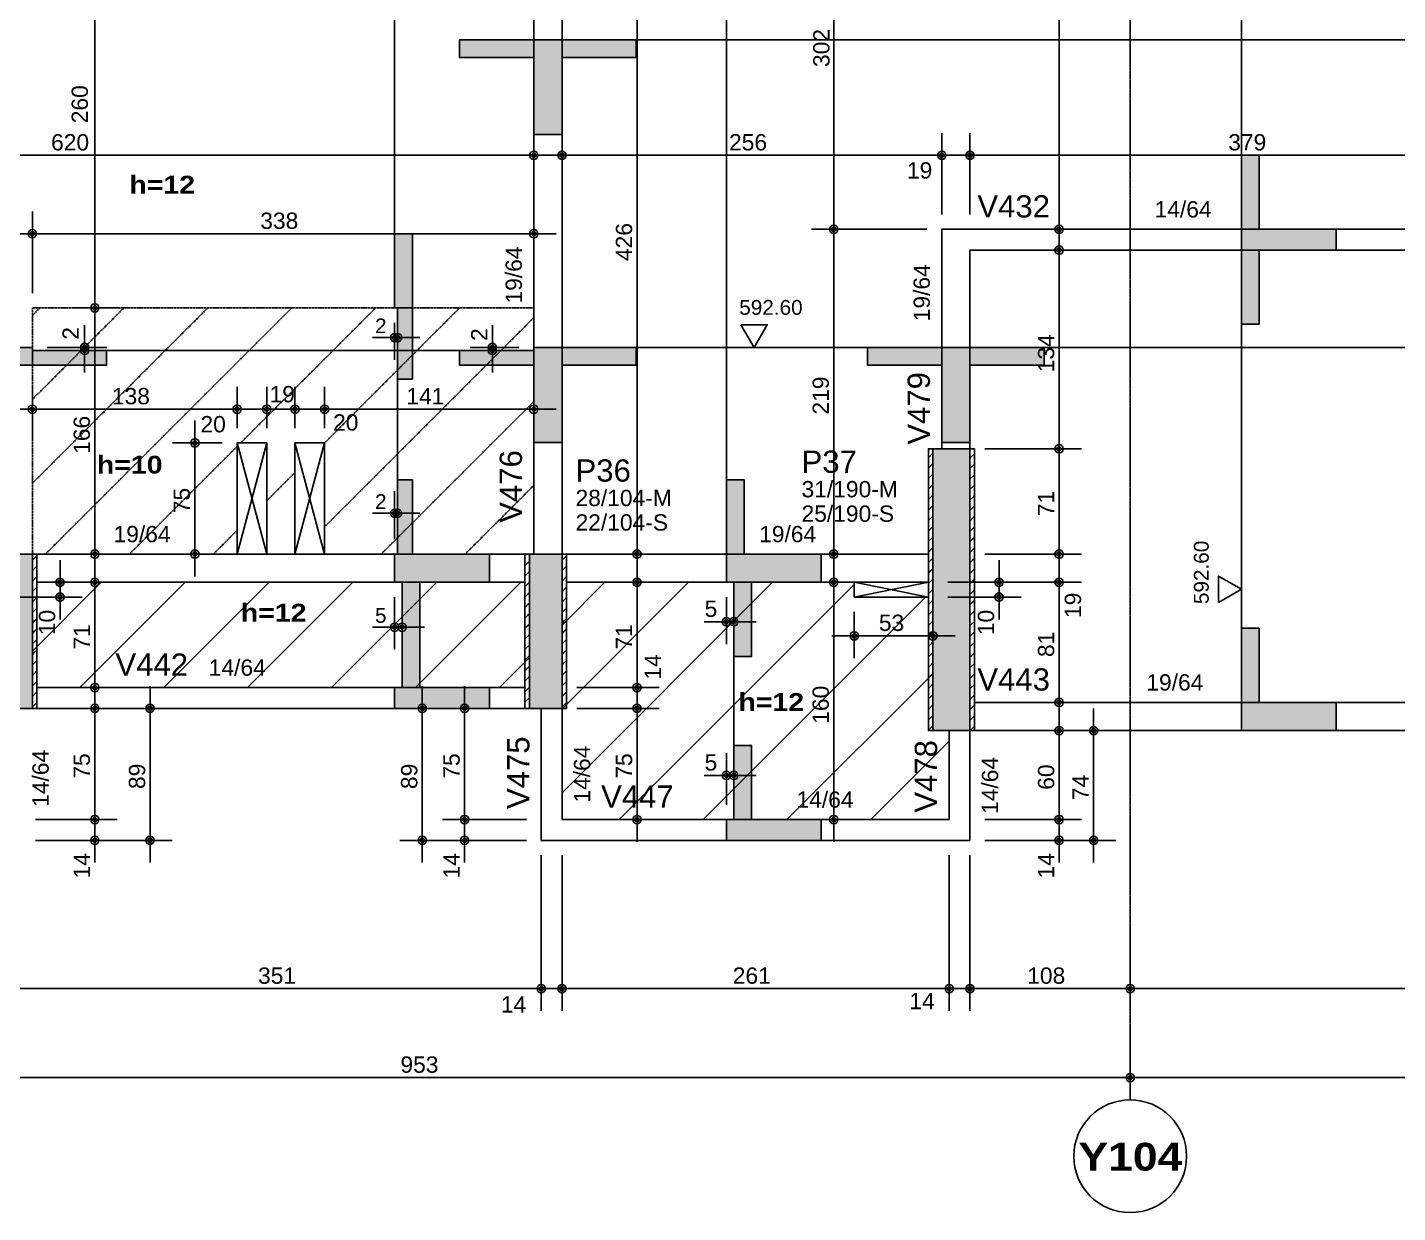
# Model space of a CAD drawing. Extents: x 0 to 7795, y 0 to 4205.
# Drawn here: x 4013 to 4937, y 1642 to 2441 of the extents above; entities that cross this region are included whole.
import ezdxf

# ---------------------------------------------------------------- set-up
doc = ezdxf.new("R2010")
doc.units = 0
doc.header["$MEASUREMENT"] = 0
doc.linetypes.add('ESTILO_TQS_0001', pattern=[1, 0.7, -0.3])
doc.linetypes.add('ESTILO_TQS_0007', pattern=[2.1, 1.5, -0.2, 0.2, -0.2])
for name, color, linetype in [('MTH-224', 4, 'CONTINUOUS'), ('MTH-230', 1, 'CONTINUOUS'), ('MTH-COTAS7', 31, 'CONTINUOUS'), ('MTH-DIM-PILAR', 3, 'CONTINUOUS'), ('MTH-DIM-VIGA', 3, 'CONTINUOUS'), ('MTH-EIXO-214', 4, 'CONTINUOUS'), ('MTH-EIXO-215', 1, 'CONTINUOUS'), ('MTH-FACE-VIGA', 7, 'CONTINUOUS'), ('MTH-LINHA-SEÇÃO', 16, 'CONTINUOUS'), ('MTH-PILAR-SEGUE', 5, 'CONTINUOUS'), ('MTH-SIMB_COTA', 3, 'CONTINUOUS'), ('MTH-SOMBRA21', 150, 'CONTINUOUS'), ('MTH-SOMBRA25', 253, 'CONTINUOUS'), ('MTH-TIT1-PILAR', 5, 'CONTINUOUS'), ('MTH-TIT1-VIGA', 5, 'CONTINUOUS'), ('MTH-TRACEJADO-216', 1, 'CONTINUOUS'), ('MTH-TXT', 4, 'CONTINUOUS'), ('MTH-TXT-NEGRITO', 5, 'CONTINUOUS')]:
    doc.layers.add(name, color=color, linetype=linetype)
doc.styles.add('TQS_ARIAL', font='arial.ttf')
doc.styles.add('TQS_ARIAL_BLACK', font='ariblk.ttf')

msp = doc.modelspace()

# ---------------------------------------------------------------- linework, layer by layer
at = {"layer": 'MTH-224', "linetype": 'Continuous'}
for points in [[(4494.164662, 2240.790798), (4502.997665, 2225.492328), (4511.82979, 2240.790798), (4494.164662, 2240.790798)], [(4816.147961, 2053.623595), (4831.446431, 2062.456598), (4816.147961, 2071.288722), (4816.147961, 2053.623595)]]:
    msp.add_lwpolyline(points, dxfattribs=at)
at = {"layer": 'MTH-230', "linetype": 'Continuous'}
for p, q in [((4174.511368, 2086.1355), (4154.511368, 2161.135499)), ((4154.511368, 2086.135498), (4174.511368, 2161.135496)), ((4193.511368, 2086.1355), (4213.511368, 2161.135499)), ((4213.511368, 2086.135499), (4193.511368, 2161.135496)), ((4570.511367, 2067.1355), (4620.515894, 2057.1355)), ((4570.511367, 2057.1355), (4620.515894, 2067.1355))]:
    msp.add_line(p, q, dxfattribs=at)
msp.add_circle((4756.511366, 1680.135501), 38, dxfattribs=at)
at = {"layer": 'MTH-COTAS7', "linetype": 'Continuous'}
for p, q in [((4708.60594, 2290.135499), (4708.60594, 2682.135501)), ((4556.700181, 2290.135499), (4556.700181, 2622.135465)), ((4058.605003, 2237.135488), (4058.605003, 2527.13677)), ((4424.083548, 2071.135503), (4424.083548, 2527.13677)), ((4354.512171, 2360.897848), (4354.512171, 2370.038858)), ((4373.512171, 2347.874678), (4373.512171, 2370.038858)), ((4629.515894, 2315.135499), (4629.515894, 2370.038858)), ((4629.515894, 2315.135499), (4629.515894, 2370.038858)), ((4648.515894, 2315.135499), (4648.515894, 2370.038858)), ((4648.515894, 2325.135499), (4648.515894, 2370.038858)), ((3719.511366, 2355.038858), (4369.512171, 2355.038858)), ((4358.512171, 2355.038858), (4644.515894, 2355.038858)), ((4614.515894, 2355.038858), (4663.515894, 2355.038858)), ((4633.515894, 2355.038858), (5042.511361, 2355.038858)), ((4556.700181, 2071.135503), (4556.700181, 2320.135499)), ((4016.510603, 2262.135489), (4016.510603, 2317.1355)), ((4016.510603, 2262.135489), (4016.510603, 2317.1355)), ((4354.512171, 2301.836762), (4354.512171, 2317.1355)), ((3788.511366, 2302.1355), (4031.510603, 2302.1355)), ((4001.510603, 2302.1355), (4369.512171, 2302.1355)), ((4619.515894, 2305.135499), (4541.700181, 2305.135499)), ((4619.515894, 2305.135499), (4541.700181, 2305.135499)), ((4692.521056, 2305.135499), (4723.60594, 2305.135499)), ((4708.60594, 2142.135501), (4708.60594, 2306.135499)), ((4696.429631, 2291.135499), (4723.60594, 2291.135499)), ((4058.605003, 2071.135503), (4058.605003, 2267.135488)), ((4073.815589, 2252.135488), (4043.605003, 2252.135488)), ((4073.815589, 2252.135488), (4043.605003, 2252.135488)), ((4051.727469, 2208.492328), (4051.727469, 2240.492328)), ((4260.714518, 2242.1355), (4260.714518, 2217.155719)), ((4262.714518, 2242.1355), (4262.714518, 2217.155719)), ((4326.572898, 2208.492328), (4326.572898, 2240.492328)), ((4245.714518, 2232.155719), (4277.714518, 2232.155719)), ((4026.510603, 2225.492328), (4066.727469, 2225.492328)), ((4026.510603, 2223.492328), (4066.727469, 2223.492328)), ((4344.512172, 2225.492328), (4311.572898, 2225.492328)), ((4344.512172, 2223.492328), (4311.572898, 2223.492328)), ((4016.510603, 2179.135496), (4016.510603, 2198.859757)), ((4016.510603, 2163.444013), (4016.510603, 2198.859757)), ((4154.511368, 2171.135499), (4154.511368, 2198.859757)), ((4154.511368, 2171.135499), (4154.511368, 2198.859757)), ((4174.511368, 2171.135496), (4174.511368, 2198.859757)), ((4174.511368, 2171.135496), (4174.511368, 2198.859757)), ((4193.511368, 2171.135496), (4193.511368, 2198.859757)), ((4193.511368, 2171.135496), (4193.511368, 2198.859757)), ((4213.511368, 2171.135499), (4213.511368, 2198.859757)), ((4213.511368, 2171.135499), (4213.511368, 2198.859757)), ((3979.510603, 2183.859757), (4031.510603, 2183.859757)), ((4001.510603, 2183.859757), (4169.511368, 2183.859757)), ((4139.511368, 2183.859757), (4189.511368, 2183.859757)), ((4159.511368, 2183.859757), (4208.511368, 2183.859757)), ((4178.511368, 2183.859757), (4228.511368, 2183.859757)), ((4198.511368, 2183.859757), (4369.512171, 2183.859757)), ((4126.02647, 2176.135499), (4126.02647, 2071.135503)), ((4708.60594, 2071.135503), (4708.60594, 2172.135501)), ((4144.511368, 2161.135499), (4111.02647, 2161.135499)), ((4658.515894, 2157.135501), (4723.60594, 2157.135501)), ((4658.515894, 2157.135501), (4723.60594, 2157.135501)), ((4260.714518, 2096.135503), (4260.714518, 2128.673244)), ((4262.714518, 2096.135503), (4262.714518, 2128.673244)), ((4245.714518, 2113.673244), (4277.714518, 2113.673244)), ((4708.60594, 2052.135503), (4708.60594, 2101.135503)), ((4035.150937, 2042.1355), (4035.150937, 2082.135503)), ((4075.942381, 2086.135503), (4043.605003, 2086.135503)), ((4058.605003, 1981.135501), (4058.605003, 2082.135503)), ((4144.511368, 2086.135503), (4111.02647, 2086.135503)), ((4419.287966, 2086.135503), (4439.083548, 2086.135503)), ((4424.083548, 1981.135501), (4424.083548, 2082.135503)), ((4613.515894, 2086.135503), (4541.700181, 2086.135503)), ((4556.700181, 1892.135501), (4556.700181, 2082.135503)), ((4658.515894, 2086.135503), (4723.60594, 2086.135503)), ((4658.515894, 2086.135503), (4723.60594, 2086.135503)), ((4668.101918, 2042.1355), (4668.101918, 2082.135503)), ((4708.60594, 1971.135501), (4708.60594, 2082.135503)), ((4026.510604, 2067.135503), (4050.150937, 2067.135503)), ((4053.490297, 2067.135503), (4043.605003, 2067.135503)), ((4419.287966, 2067.135503), (4439.083548, 2067.135503)), ((4560.511365, 2067.135503), (4541.700181, 2067.135503)), ((4633.515894, 2067.135503), (4683.101918, 2067.135503)), ((4658.515894, 2067.135503), (4723.60594, 2067.135503)), ((4658.515894, 2067.135503), (4723.60594, 2067.135503)), ((4004.510603, 2057.1355), (4050.150937, 2057.1355)), ((4260.714518, 2057.135503), (4260.714518, 2021.867837)), ((4265.714518, 2057.135503), (4265.714518, 2021.867837)), ((4484.319556, 2057.135501), (4484.319556, 2025.501064)), ((4489.319556, 2057.135503), (4489.319556, 2025.501064)), ((4633.511365, 2057.1355), (4683.101918, 2057.1355)), ((4570.511367, 2047.1355), (4570.511367, 2016.0061)), ((4623.513083, 2047.1355), (4623.513083, 2016.0061)), ((4245.714518, 2036.867837), (4280.714518, 2036.867837)), ((4469.319556, 2040.501064), (4504.319556, 2040.501064)), ((4555.511367, 2031.0061), (4638.513083, 2031.0061)), ((4424.083548, 1967.135501), (4424.083548, 2011.135501)), ((4044.579004, 1996.135501), (4073.605003, 1996.135501)), ((4058.605003, 1892.135505), (4058.605003, 1997.135501)), ((4095.819978, 1878.135505), (4095.819978, 1997.135501)), ((4279.298149, 1878.135501), (4279.298149, 1997.135499)), ((4307.849684, 1892.135501), (4307.849684, 1997.135499)), ((4383.512172, 1996.135501), (4439.083548, 1996.135501)), ((4383.512172, 1996.135501), (4439.083548, 1996.135501)), ((4424.083548, 1892.135501), (4424.083548, 1997.135501)), ((4694.229102, 1986.135501), (4723.60594, 1986.135501)), ((4050.453157, 1982.135501), (4043.605003, 1982.135501)), ((4091.72542, 1982.135501), (4110.819978, 1982.135501)), ((4314.714518, 1982.135499), (4264.298149, 1982.135499)), ((4314.714518, 1982.135499), (4292.849684, 1982.135499)), ((4383.512172, 1982.135501), (4439.083548, 1982.135501)), ((4383.512172, 1982.135501), (4439.083548, 1982.135501)), ((4708.60594, 1892.135501), (4708.60594, 1982.135501)), ((4731.880723, 1878.135501), (4731.880723, 1982.135501)), ((4703.253366, 1967.135501), (4723.60594, 1967.135501)), ((4713.253366, 1967.135501), (4746.880723, 1967.135501)), ((4484.319556, 1917.135501), (4484.319556, 1951.926684)), ((4489.319556, 1917.135499), (4489.319556, 1951.926684)), ((4469.319556, 1936.926684), (4504.319556, 1936.926684)), ((4058.605003, 1878.135505), (4058.605003, 1922.135505)), ((4307.849684, 1878.135501), (4307.849684, 1922.135501)), ((4708.60594, 1878.135501), (4708.60594, 1922.135501)), ((4018.510604, 1907.135505), (4073.605003, 1907.135505)), ((4018.510604, 1907.135505), (4073.605003, 1907.135505)), ((4349.512171, 1907.135501), (4292.849684, 1907.135501)), ((4349.512171, 1907.135501), (4292.849684, 1907.135501)), ((4418.793188, 1907.135501), (4439.083548, 1907.135501)), ((4559.762714, 1907.135501), (4541.700181, 1907.135501)), ((4658.511366, 1907.135501), (4723.60594, 1907.135501)), ((4658.511366, 1907.135501), (4723.60594, 1907.135501)), ((4018.510604, 1893.135505), (4073.605003, 1893.135505)), ((4018.510604, 1893.135505), (4110.819978, 1893.135505)), ((4349.512171, 1893.135501), (4264.298149, 1893.135501)), ((4349.512171, 1893.135501), (4292.849684, 1893.135501)), ((4658.511366, 1893.135501), (4723.60594, 1893.135501)), ((4668.511366, 1893.135501), (4746.880723, 1893.135501)), ((4359.512171, 1883.135501), (4359.512171, 1778.135501)), ((4359.512171, 1883.135501), (4359.512171, 1778.135501)), ((4373.512171, 1883.135501), (4373.512171, 1778.135501)), ((4373.512171, 1883.135501), (4373.512171, 1778.135501)), ((4634.511365, 1883.135501), (4634.511365, 1778.135501)), ((4634.511365, 1883.135501), (4634.511365, 1778.135501)), ((4648.511365, 1883.135501), (4648.511365, 1778.135501)), ((4648.511365, 1883.135501), (4648.511365, 1778.135501)), ((4756.511366, 1813.127515), (4756.511366, 1778.135501)), ((3979.510603, 1793.135501), (4023.510603, 1793.135501)), ((3993.510603, 1793.135501), (4374.512171, 1793.135501)), ((4344.512171, 1793.135501), (4388.512171, 1793.135501)), ((4358.512171, 1793.135501), (4649.511365, 1793.135501)), ((4619.511365, 1793.135501), (4663.511365, 1793.135501)), ((4633.511365, 1793.135501), (4771.511366, 1793.135501)), ((4741.511366, 1793.135501), (5324.511366, 1793.135501)), ((4756.511366, 1793.48971), (4756.511366, 1778.135501)), ((3788.511366, 1733.135501), (4771.511366, 1733.135501)), ((4741.511366, 1733.135501), (5343.511366, 1733.135501)), ((4756.511366, 1736.35371), (4756.511366, 1718.135501)), ((4756.511366, 1733.48971), (4756.511366, 1718.135501))]:
    msp.add_line(p, q, dxfattribs=at)
at = {"layer": 'MTH-EIXO-214', "linetype": 'ESTILO_TQS_0007'}
msp.add_line((4756.511366, 3791.636556), (4756.511366, 1718.135501), dxfattribs=at)
at = {"layer": 'MTH-EIXO-215', "linetype": 'Continuous'}
for p, q in [((4016.510603, 2020.740766), (4062.90534, 2067.135503)), ((4048.47388, 1996.135501), (4119.473882, 2067.135503)), ((4105.042423, 1996.135501), (4176.042425, 2067.135503)), ((4161.610965, 1996.135501), (4232.610967, 2067.135503)), ((4218.179508, 1996.135501), (4289.17951, 2067.135503)), ((4274.74805, 1996.135501), (4345.748052, 2067.135503)), ((4373.512173, 1925.193996), (4515.45368, 2067.135503)), ((4373.512173, 1981.762539), (4458.885137, 2067.135503)), ((4373.512173, 2038.331081), (4402.316595, 2067.135503)), ((4412.02222, 1907.135501), (4570.511367, 2065.624648)), ((4468.590763, 1907.135501), (4618.590762, 2057.1355)), ((4331.316593, 1996.135501), (4351.512173, 2016.331081)), ((4525.159305, 1907.135501), (4623.515894, 2005.49209)), ((4581.727848, 1907.135501), (4634.511365, 1959.919018))]:
    msp.add_line(p, q, dxfattribs=at)
at = {"layer": 'MTH-FACE-VIGA', "linetype": 'Continuous'}
for p, q in [((4620.518706, 2151.169538), (4623.471123, 2154.121955)), ((4623.471123, 2154.121955), (4623.518706, 2154.169538)), ((4648.515894, 2150.885266), (4651.463752, 2153.833124)), ((4651.463752, 2153.833124), (4651.515894, 2153.885266)), ((4620.518706, 2144.09847), (4623.357684, 2146.937448)), ((4623.357684, 2146.937448), (4623.518706, 2147.09847)), ((4648.515894, 2143.814199), (4651.350312, 2146.648616)), ((4651.350312, 2146.648616), (4651.515894, 2146.814199)), ((4620.518706, 2137.027402), (4623.244244, 2139.75294)), ((4623.244244, 2139.75294), (4623.518706, 2140.027402)), ((4648.515894, 2136.743131), (4651.236873, 2139.464109)), ((4651.236873, 2139.464109), (4651.515894, 2139.743131)), ((4620.518706, 2129.956334), (4623.130804, 2132.568433)), ((4620.518706, 2122.885266), (4623.017365, 2125.383926)), ((4623.017365, 2125.383926), (4623.518706, 2125.885266)), ((4623.130804, 2132.568433), (4623.518706, 2132.956334)), ((4648.515894, 2129.672063), (4651.123433, 2132.279601)), ((4648.515894, 2122.600995), (4651.009993, 2125.095094)), ((4651.009993, 2125.095094), (4651.515894, 2125.600995)), ((4651.123433, 2132.279601), (4651.515894, 2132.672063)), ((4620.518706, 2115.814199), (4622.903925, 2118.199418)), ((4622.903925, 2118.199418), (4623.518706, 2118.814199)), ((4648.515894, 2115.529927), (4650.896554, 2117.910587)), ((4650.896554, 2117.910587), (4651.515894, 2118.529927)), ((4620.518706, 2108.743131), (4622.790486, 2111.014911)), ((4622.790486, 2111.014911), (4623.518706, 2111.743131)), ((4648.515894, 2108.458859), (4650.783114, 2110.726079)), ((4650.783114, 2110.726079), (4651.515894, 2111.458859)), ((4620.518706, 2101.672063), (4622.677046, 2103.830403)), ((4620.518706, 2094.600995), (4622.563607, 2096.645896)), ((4622.563607, 2096.645896), (4623.518706, 2097.600995)), ((4622.677046, 2103.830403), (4623.518706, 2104.672063)), ((4648.515894, 2101.387792), (4650.669675, 2103.541572)), ((4650.556235, 2096.357064), (4651.515894, 2097.316724)), ((4650.669675, 2103.541572), (4651.515894, 2104.387792)), ((4620.518706, 2087.529927), (4622.450167, 2089.461389)), ((4622.450167, 2089.461389), (4623.518706, 2090.529927)), ((4648.515894, 2094.316724), (4650.556235, 2096.357064)), ((4648.515894, 2087.245656), (4650.442795, 2089.172557)), ((4650.442795, 2089.172557), (4651.515894, 2090.245656)), ((4016.510603, 2082.111932), (4019.4802, 2085.081529)), ((4019.4802, 2085.081529), (4019.510603, 2085.111932)), ((4348.512173, 2085.396203), (4349.251471, 2086.135501)), ((4348.512173, 2078.325136), (4351.369291, 2081.182253)), ((4351.369291, 2081.182253), (4351.512173, 2081.325136)), ((4373.512173, 2082.111932), (4376.48177, 2085.081529)), ((4376.48177, 2085.081529), (4376.512173, 2085.111932)), ((4620.518706, 2080.458859), (4622.336727, 2082.276881)), ((4622.336727, 2082.276881), (4623.518706, 2083.458859)), ((4648.515894, 2080.174588), (4650.329356, 2081.98805)), ((4650.329356, 2081.98805), (4651.515894, 2083.174588)), ((4016.510603, 2075.040864), (4019.270169, 2077.80043)), ((4016.510603, 2067.969796), (4019.060137, 2070.51933)), ((4019.060137, 2070.51933), (4019.510603, 2070.969796)), ((4019.270169, 2077.80043), (4019.510603, 2078.040864)), ((4348.512173, 2071.254068), (4351.15926, 2073.901154)), ((4351.15926, 2073.901154), (4351.512173, 2074.254068)), ((4373.512173, 2075.040864), (4376.271739, 2077.80043)), ((4373.512173, 2067.969796), (4376.061707, 2070.51933)), ((4376.061707, 2070.51933), (4376.512173, 2070.969796)), ((4376.271739, 2077.80043), (4376.512173, 2078.040864)), ((4620.518706, 2073.387792), (4622.223288, 2075.092374)), ((4622.109848, 2067.907866), (4623.518706, 2069.316724)), ((4622.223288, 2075.092374), (4623.518706, 2076.387792)), ((4648.515894, 2073.10352), (4650.215916, 2074.803542)), ((4650.102477, 2067.619035), (4651.515894, 2069.032453)), ((4650.215916, 2074.803542), (4651.515894, 2076.10352)), ((4016.510603, 2060.898729), (4018.850105, 2063.238231)), ((4018.850105, 2063.238231), (4019.510603, 2063.898729)), ((4348.512173, 2064.183), (4350.949228, 2066.620054)), ((4350.739196, 2059.338955), (4351.512173, 2060.111932)), ((4350.949228, 2066.620054), (4351.512173, 2067.183)), ((4373.512173, 2060.898729), (4375.851675, 2063.238231)), ((4375.851675, 2063.238231), (4376.512173, 2063.898729)), ((4620.518706, 2066.316724), (4622.109848, 2067.907866)), ((4620.518706, 2059.245656), (4621.996409, 2060.723359)), ((4621.996409, 2060.723359), (4623.518706, 2062.245656)), ((4648.515894, 2066.032453), (4650.102477, 2067.619035)), ((4648.515894, 2058.961385), (4649.989037, 2060.434527)), ((4649.989037, 2060.434527), (4651.515894, 2061.961385)), ((4016.510603, 2053.827661), (4018.640074, 2055.957131)), ((4018.640074, 2055.957131), (4019.510603, 2056.827661)), ((4348.512173, 2057.111932), (4350.739196, 2059.338955)), ((4348.512173, 2050.040864), (4350.529164, 2052.057855)), ((4350.529164, 2052.057855), (4351.512173, 2053.040864)), ((4373.512173, 2053.827661), (4375.641644, 2055.957131)), ((4375.641644, 2055.957131), (4376.512173, 2056.827661)), ((4620.518706, 2052.174588), (4621.882969, 2053.538852)), ((4621.882969, 2053.538852), (4623.518706, 2055.174588)), ((4648.515894, 2051.890317), (4649.875597, 2053.25002)), ((4649.875597, 2053.25002), (4651.515894, 2054.890317)), ((4016.510603, 2046.756593), (4018.430042, 2048.676031)), ((4016.510603, 2039.685525), (4018.22001, 2041.394932)), ((4018.22001, 2041.394932), (4019.510603, 2042.685525)), ((4018.430042, 2048.676031), (4019.510603, 2049.756593)), ((4348.512173, 2042.969796), (4350.319133, 2044.776756)), ((4350.319133, 2044.776756), (4351.512173, 2045.969796)), ((4373.512173, 2046.756593), (4375.431612, 2048.676031)), ((4373.512173, 2039.685525), (4375.22158, 2041.394932)), ((4375.22158, 2041.394932), (4376.512173, 2042.685525)), ((4375.431612, 2048.676031), (4376.512173, 2049.756593)), ((4620.518706, 2045.10352), (4621.769529, 2046.354344)), ((4621.769529, 2046.354344), (4623.518706, 2048.10352)), ((4648.515894, 2044.819249), (4649.762158, 2046.065513)), ((4649.762158, 2046.065513), (4651.515894, 2047.819249)), ((4016.510603, 2032.614457), (4018.009978, 2034.113832)), ((4018.009978, 2034.113832), (4019.510603, 2035.614457)), ((4348.512173, 2035.898729), (4350.109101, 2037.495656)), ((4350.109101, 2037.495656), (4351.512173, 2038.898729)), ((4373.512173, 2032.614457), (4375.011548, 2034.113832)), ((4375.011548, 2034.113832), (4376.512173, 2035.614457)), ((4620.518706, 2038.032453), (4621.65609, 2039.169837)), ((4620.518706, 2030.961385), (4621.54265, 2031.985329)), ((4621.54265, 2031.985329), (4623.518706, 2033.961385)), ((4621.65609, 2039.169837), (4623.518706, 2041.032453)), ((4648.515894, 2037.748181), (4649.648718, 2038.881005)), ((4649.535279, 2031.696498), (4651.515894, 2033.677114)), ((4649.648718, 2038.881005), (4651.515894, 2040.748181)), ((4016.510603, 2025.54339), (4017.799947, 2026.832733)), ((4017.799947, 2026.832733), (4019.510603, 2028.54339)), ((4348.512173, 2028.827661), (4349.899069, 2030.214557)), ((4348.512173, 2021.756593), (4349.689038, 2022.933457)), ((4349.689038, 2022.933457), (4351.512173, 2024.756593)), ((4349.899069, 2030.214557), (4351.512173, 2031.827661)), ((4373.512173, 2025.54339), (4374.801517, 2026.832733)), ((4374.801517, 2026.832733), (4376.512173, 2028.54339)), ((4620.518706, 2023.890317), (4621.429211, 2024.800822)), ((4621.429211, 2024.800822), (4623.518706, 2026.890317)), ((4648.515894, 2030.677114), (4649.535279, 2031.696498)), ((4648.515894, 2023.606046), (4649.421839, 2024.51199)), ((4649.421839, 2024.51199), (4651.515894, 2026.606046)), ((4016.510603, 2018.472322), (4017.589915, 2019.551633)), ((4017.379883, 2012.270534), (4019.510603, 2014.401254)), ((4017.589915, 2019.551633), (4019.510603, 2021.472322)), ((4348.512173, 2014.685525), (4349.479006, 2015.652358)), ((4349.479006, 2015.652358), (4351.512173, 2017.685525)), ((4373.512173, 2018.472322), (4374.591485, 2019.551633)), ((4374.381453, 2012.270534), (4376.512173, 2014.401254)), ((4374.591485, 2019.551633), (4376.512173, 2021.472322)), ((4620.518706, 2016.819249), (4621.315771, 2017.616315)), ((4621.315771, 2017.616315), (4623.518706, 2019.819249)), ((4648.515894, 2016.534978), (4649.308399, 2017.327483)), ((4649.308399, 2017.327483), (4651.515894, 2019.534978)), ((4016.510603, 2011.401254), (4017.379883, 2012.270534)), ((4016.510603, 2004.330186), (4017.169852, 2004.989434)), ((4017.169852, 2004.989434), (4019.510603, 2007.330186)), ((4348.512173, 2007.614457), (4349.268974, 2008.371258)), ((4349.268974, 2008.371258), (4351.512173, 2010.614457)), ((4373.512173, 2011.401254), (4374.381453, 2012.270534)), ((4373.512173, 2004.330186), (4374.171422, 2004.989434)), ((4374.171422, 2004.989434), (4376.512173, 2007.330186)), ((4620.518706, 2009.748181), (4621.202331, 2010.431807)), ((4621.088892, 2003.2473), (4623.518706, 2005.677114)), ((4621.202331, 2010.431807), (4623.518706, 2012.748181)), ((4648.515894, 2009.46391), (4649.19496, 2010.142976)), ((4649.08152, 2002.958468), (4651.515894, 2005.392842)), ((4649.19496, 2010.142976), (4651.515894, 2012.46391)), ((4016.510603, 1997.259118), (4016.95982, 1997.708335)), ((4016.95982, 1997.708335), (4019.510603, 2000.259118)), ((4348.512173, 2000.54339), (4349.058942, 2001.090159)), ((4348.848911, 1993.809059), (4351.512173, 1996.472322)), ((4349.058942, 2001.090159), (4351.512173, 2003.54339)), ((4373.512173, 1997.259118), (4373.96139, 1997.708335)), ((4373.96139, 1997.708335), (4376.512173, 2000.259118)), ((4620.518706, 2002.677114), (4621.088892, 2003.2473)), ((4620.518706, 1995.606046), (4620.975452, 1996.062792)), ((4620.975452, 1996.062792), (4623.518706, 1998.606046)), ((4648.515894, 2002.392842), (4649.08152, 2002.958468)), ((4648.515894, 1995.321774), (4648.968081, 1995.773961)), ((4648.968081, 1995.773961), (4651.515894, 1998.321774)), ((4016.510603, 1990.188051), (4016.749788, 1990.427235)), ((4016.539756, 1983.146136), (4019.510603, 1986.116983)), ((4016.749788, 1990.427235), (4019.510603, 1993.188051)), ((4348.512173, 1993.472322), (4348.848911, 1993.809059)), ((4348.512173, 1986.401254), (4348.638879, 1986.52796)), ((4348.638879, 1986.52796), (4351.512173, 1989.401254)), ((4373.512173, 1990.188051), (4373.751358, 1990.427235)), ((4373.541326, 1983.146136), (4376.512173, 1986.116983)), ((4373.751358, 1990.427235), (4376.512173, 1993.188051)), ((4620.518706, 1988.534978), (4620.862013, 1988.878285)), ((4620.862013, 1988.878285), (4623.518706, 1991.534978)), ((4648.515894, 1988.250707), (4648.854641, 1988.589453)), ((4648.854641, 1988.589453), (4651.515894, 1991.250707)), ((4016.510603, 1983.116983), (4016.539756, 1983.146136)), ((4351.317488, 1982.135501), (4351.512173, 1982.330186)), ((4373.512173, 1983.116983), (4373.541326, 1983.146136)), ((4620.518706, 1981.46391), (4620.748573, 1981.693778)), ((4620.635133, 1974.50927), (4623.518706, 1977.392842)), ((4620.748573, 1981.693778), (4623.518706, 1984.46391)), ((4648.515894, 1981.179639), (4648.741202, 1981.404946)), ((4648.627762, 1974.220438), (4651.515894, 1977.108571)), ((4648.741202, 1981.404946), (4651.515894, 1984.179639)), ((4620.518706, 1974.392842), (4620.635133, 1974.50927)), ((4620.521694, 1967.324763), (4623.518706, 1970.321774)), ((4648.515894, 1974.108571), (4648.627762, 1974.220438)), ((4648.613892, 1967.135501), (4651.515894, 1970.037503))]:
    msp.add_line(p, q, dxfattribs=at)
for points in [[(4373.512171, 2086.135503), (4373.512171, 2521.63677)], [(4354.512171, 2512.13677), (4354.512171, 2086.135503)], [(4629.515894, 2305.135499), (4629.515894, 2157.135501)], [(4925.511366, 2305.135499), (4629.515894, 2305.135499)], [(5027.511361, 2305.135499), (4925.511366, 2305.135499)], [(4648.515894, 2157.135501), (4648.515894, 2291.135499)], [(4648.515894, 2291.135499), (5309.511366, 2291.135499)], [(4154.511368, 2086.135498), (4174.511368, 2086.1355), (4174.511368, 2161.135496), (4154.511368, 2161.135499), (4154.511368, 2086.135498)], [(4193.511368, 2086.1355), (4213.511368, 2086.135499), (4213.511368, 2161.135499), (4193.511368, 2161.135496), (4193.511368, 2086.1355)], [(4623.515894, 2157.135501), (4620.515894, 2157.135501), (4620.515894, 1967.135501), (4623.515894, 1967.135501), (4623.515894, 2157.135501)], [(4651.515894, 2157.135501), (4648.515894, 2157.135501), (4648.515894, 1967.135501), (4651.515894, 1967.135501), (4651.515894, 2157.135501)], [(4351.512173, 2086.135503), (4016.510603, 2086.135503)], [(4019.510603, 2086.135501), (4016.510603, 2086.135501), (4016.510603, 1982.135501), (4019.510603, 1982.135501), (4019.510603, 2086.135501)], [(4351.512173, 2086.135501), (4348.512173, 2086.135501), (4348.512173, 1982.135501), (4351.512173, 1982.135501), (4351.512173, 2086.135501)], [(4620.518706, 2086.135503), (4373.512173, 2086.135503)], [(4376.512173, 2086.135501), (4373.512173, 2086.135501), (4373.512173, 1982.135501), (4376.512173, 1982.135501), (4376.512173, 2086.135501)], [(4019.510603, 2067.135503), (4348.512173, 2067.135503)], [(4376.512173, 2067.135503), (4620.518706, 2067.135503)], [(4570.511367, 2067.1355), (4570.511367, 2057.1355), (4620.515894, 2057.1355), (4620.515894, 2067.1355), (4570.511367, 2067.1355)], [(4348.512173, 1996.135501), (4019.510603, 1996.135501)], [(5303.511366, 1986.135501), (4651.515894, 1986.135501)], [(4016.510603, 1982.135501), (4351.512173, 1982.135501)], [(4359.512171, 1982.135503), (4359.512171, 1893.135501)], [(4373.512171, 1907.135501), (4373.512171, 1982.135503)], [(4634.511365, 1967.135501), (4634.511365, 1907.135501)], [(4648.511365, 1893.135501), (4648.511365, 1967.135501)], [(4648.511365, 1967.135501), (4925.511366, 1967.135501)], [(4925.511366, 1967.135501), (5309.511366, 1967.135501)], [(4634.511365, 1907.135501), (4373.512171, 1907.135501)], [(4359.512171, 1893.135501), (4648.511365, 1893.135501)]]:
    msp.add_lwpolyline(points, dxfattribs=at)
at = {"layer": 'MTH-LINHA-SEÇÃO', "linetype": 'Continuous'}
for p, q in [((4484.319556, 2067.135503), (4484.319556, 2664.135503)), ((4831.446431, 1967.135501), (4831.446431, 2664.135503)), ((4260.714518, 2531.13677), (4260.714518, 2252.1355)), ((4304.512172, 2432.991494), (5046.511362, 2432.991494)), ((4262.714518, 2086.135501), (4262.714518, 2252.1355)), ((3401.511366, 2225.492328), (4016.510603, 2225.492328)), ((4016.510603, 2223.492328), (4354.512172, 2223.492328)), ((4354.512171, 2225.492328), (5328.511366, 2225.492328)), ((4489.319556, 1907.135499), (4489.319556, 2067.135501))]:
    msp.add_line(p, q, dxfattribs=at)
for points in [[(4354.512172, 2432.991494), (4304.512172, 2432.991494), (4304.512172, 2420.991494), (4354.512172, 2420.991494), (4354.512172, 2432.991494)], [(4373.512172, 2432.991494), (4354.512172, 2432.991494), (4354.512172, 2368.991494), (4373.512172, 2368.991494), (4373.512172, 2432.991494)], [(4423.512172, 2432.991494), (4373.512172, 2432.991494), (4373.512172, 2420.991494), (4423.512172, 2420.991494), (4423.512172, 2432.991494)], [(4831.446431, 2355.135501), (4831.446431, 2305.135501), (4843.446431, 2305.135501), (4843.446431, 2355.135501), (4831.446431, 2355.135501)], [(4260.714518, 2302.1355), (4260.714518, 2252.1355), (4272.714518, 2252.1355), (4272.714518, 2302.1355), (4260.714518, 2302.1355)], [(4895.446431, 2291.135501), (4831.446431, 2291.135501), (4831.446431, 2305.135501), (4895.446431, 2305.135501), (4895.446431, 2291.135501)], [(4831.446431, 2291.135501), (4831.446431, 2241.135501), (4843.446431, 2241.135501), (4843.446431, 2291.135501), (4831.446431, 2291.135501)], [(4262.714518, 2252.1355), (4262.714518, 2204.1355), (4272.714518, 2204.1355), (4272.714518, 2252.1355), (4262.714518, 2252.1355)], [(3966.510603, 2225.492328), (4016.510603, 2225.492328), (4016.510603, 2213.492328), (3966.510603, 2213.492328), (3966.510603, 2225.492328)], [(4016.510603, 2223.492328), (4066.510603, 2223.492328), (4066.510603, 2213.492328), (4016.510603, 2213.492328), (4016.510603, 2223.492328)], [(4304.512172, 2223.492328), (4354.512172, 2223.492328), (4354.512172, 2213.492328), (4304.512172, 2213.492328), (4304.512172, 2223.492328)], [(4373.512172, 2225.492328), (4354.512172, 2225.492328), (4354.512172, 2161.492328), (4373.512172, 2161.492328), (4373.512172, 2225.492328)], [(4423.512172, 2225.492328), (4373.512172, 2225.492328), (4373.512172, 2213.492328), (4423.512172, 2213.492328), (4423.512172, 2225.492328)], [(4629.515894, 2225.492328), (4579.515894, 2225.492328), (4579.515894, 2213.492328), (4629.515894, 2213.492328), (4629.515894, 2225.492328)], [(4648.515894, 2225.492328), (4629.515894, 2225.492328), (4629.515894, 2161.492328), (4648.515894, 2161.492328), (4648.515894, 2225.492328)], [(4698.515894, 2225.492328), (4648.515894, 2225.492328), (4648.515894, 2213.492328), (4698.515894, 2213.492328), (4698.515894, 2225.492328)], [(4262.714518, 2136.135501), (4262.714518, 2086.135501), (4272.714518, 2086.135501), (4272.714518, 2136.135501), (4262.714518, 2136.135501)], [(4484.319556, 2136.135501), (4484.319556, 2086.135501), (4496.319556, 2086.135501), (4496.319556, 2136.135501), (4484.319556, 2136.135501)], [(4260.714518, 2086.135501), (4260.714518, 2067.135501), (4324.714518, 2067.135501), (4324.714518, 2086.135501), (4260.714518, 2086.135501)], [(4484.319556, 2086.135501), (4484.319556, 2067.135501), (4548.319556, 2067.135501), (4548.319556, 2086.135501), (4484.319556, 2086.135501)], [(4265.714518, 2067.135501), (4265.714518, 1996.135499), (4277.714518, 1996.135499), (4277.714518, 2067.135501), (4265.714518, 2067.135501)], [(4489.319556, 2067.135501), (4489.319556, 2017.135501), (4501.319556, 2017.135501), (4501.319556, 2067.135501), (4489.319556, 2067.135501)], [(4831.446431, 2036.135501), (4831.446431, 1986.135501), (4843.446431, 1986.135501), (4843.446431, 2036.135501), (4831.446431, 2036.135501)], [(4324.714518, 1982.135499), (4260.714518, 1982.135499), (4260.714518, 1996.135499), (4324.714518, 1996.135499), (4324.714518, 1982.135499)], [(4831.446431, 1986.135501), (4831.446431, 1967.135501), (4895.446431, 1967.135501), (4895.446431, 1986.135501), (4831.446431, 1986.135501)], [(4489.319556, 1957.135499), (4489.319556, 1907.135499), (4501.319556, 1907.135499), (4501.319556, 1957.135499), (4489.319556, 1957.135499)], [(4548.319556, 1893.135499), (4484.319556, 1893.135499), (4484.319556, 1907.135499), (4548.319556, 1907.135499), (4548.319556, 1893.135499)]]:
    msp.add_lwpolyline(points, dxfattribs=at)
at = {"layer": 'MTH-PILAR-SEGUE', "linetype": 'Continuous'}
for points in [[(4623.515894, 1967.135501), (4648.515894, 1967.135501), (4648.515894, 2157.135501), (4623.515894, 2157.135501), (4623.515894, 1967.135501)], [(3994.510603, 1982.135502), (4016.510603, 1982.135502), (4016.510603, 2086.135502), (3994.510603, 2086.135502), (3994.510603, 1982.135502)], [(4351.512173, 1982.135503), (4373.512173, 1982.135503), (4373.512173, 2086.135503), (4351.512173, 2086.135503), (4351.512173, 1982.135503)]]:
    msp.add_lwpolyline(points, dxfattribs=at)
at = {"layer": 'MTH-SIMB_COTA', "linetype": 'Continuous'}
for centre, radius in [((4354.512171, 2355.038858), 2.8), ((4354.512171, 2355.038858), 1.4), ((4373.512171, 2355.038858), 2.8), ((4373.512171, 2355.038858), 1.4), ((4629.515894, 2355.038858), 2.8), ((4629.515894, 2355.038858), 2.8), ((4629.515894, 2355.038858), 1.4), ((4629.515894, 2355.038858), 1.4), ((4648.515894, 2355.038858), 2.8), ((4648.515894, 2355.038858), 2.8), ((4648.515894, 2355.038858), 1.4), ((4648.515894, 2355.038858), 1.4), ((4016.510603, 2302.1355), 2.8), ((4016.510603, 2302.1355), 2.8), ((4016.510603, 2302.1355), 1.4), ((4016.510603, 2302.1355), 1.4), ((4354.512171, 2302.1355), 2.8), ((4354.512171, 2302.1355), 1.4), ((4556.700181, 2305.135499), 2.8), ((4556.700181, 2305.135499), 2.8), ((4556.700181, 2305.135499), 1.4), ((4556.700181, 2305.135499), 1.4), ((4708.60594, 2305.135499), 2.8), ((4708.60594, 2305.135499), 1.4), ((4708.60594, 2291.135499), 2.8), ((4708.60594, 2291.135499), 1.4), ((4058.605003, 2252.135488), 2.8), ((4058.605003, 2252.135488), 2.8), ((4058.605003, 2252.135488), 1.4), ((4058.605003, 2252.135488), 1.4), ((4051.727469, 2225.492328), 2.8), ((4051.727469, 2223.492328), 2.8), ((4051.727469, 2225.492328), 1.4), ((4260.714518, 2232.155719), 2.8), ((4260.714518, 2232.155719), 1.4), ((4262.714518, 2232.155719), 2.8), ((4262.714518, 2232.155719), 1.4), ((4326.572898, 2225.492328), 2.8), ((4326.572898, 2223.492328), 2.8), ((4326.572898, 2225.492328), 1.4), ((4051.727469, 2223.492328), 1.4), ((4326.572898, 2223.492328), 1.4), ((4016.510603, 2183.859757), 2.8), ((4016.510603, 2183.859757), 2.8), ((4016.510603, 2183.859757), 1.4), ((4016.510603, 2183.859757), 1.4), ((4154.511368, 2183.859757), 2.8), ((4154.511368, 2183.859757), 2.8), ((4154.511368, 2183.859757), 1.4), ((4154.511368, 2183.859757), 1.4), ((4174.511368, 2183.859757), 2.8), ((4174.511368, 2183.859757), 2.8), ((4174.511368, 2183.859757), 1.4), ((4174.511368, 2183.859757), 1.4), ((4193.511368, 2183.859757), 2.8), ((4193.511368, 2183.859757), 2.8), ((4193.511368, 2183.859757), 1.4), ((4193.511368, 2183.859757), 1.4), ((4213.511368, 2183.859757), 2.8), ((4213.511368, 2183.859757), 2.8), ((4213.511368, 2183.859757), 1.4), ((4213.511368, 2183.859757), 1.4), ((4354.512171, 2183.859757), 2.8), ((4354.512171, 2183.859757), 1.4), ((4126.02647, 2161.135499), 2.8), ((4126.02647, 2161.135499), 1.4), ((4708.60594, 2157.135501), 2.8), ((4708.60594, 2157.135501), 2.8), ((4708.60594, 2157.135501), 1.4), ((4708.60594, 2157.135501), 1.4), ((4260.714518, 2113.673244), 2.8), ((4262.714518, 2113.673244), 2.8), ((4260.714518, 2113.673244), 1.4), ((4262.714518, 2113.673244), 1.4), ((4058.605003, 2086.135503), 2.8), ((4058.605003, 2086.135503), 1.4), ((4126.02647, 2086.135503), 2.8), ((4126.02647, 2086.135503), 1.4), ((4424.083548, 2086.135503), 2.8), ((4424.083548, 2086.135503), 1.4), ((4556.700181, 2086.135503), 2.8), ((4556.700181, 2086.135503), 1.4), ((4708.60594, 2086.135503), 2.8), ((4708.60594, 2086.135503), 2.8), ((4708.60594, 2086.135503), 1.4), ((4708.60594, 2086.135503), 1.4), ((4035.150937, 2067.135503), 2.8), ((4058.605003, 2067.135503), 2.8), ((4424.083548, 2067.135503), 2.8), ((4556.700181, 2067.135503), 2.8), ((4668.101918, 2067.135503), 2.8), ((4708.60594, 2067.135503), 2.8), ((4708.60594, 2067.135503), 2.8), ((4035.150937, 2057.1355), 2.8), ((4035.150937, 2067.135503), 1.4), ((4058.605003, 2067.135503), 1.4), ((4424.083548, 2067.135503), 1.4), ((4556.700181, 2067.135503), 1.4), ((4668.101918, 2057.1355), 2.8), ((4668.101918, 2067.135503), 1.4), ((4708.60594, 2067.135503), 1.4), ((4708.60594, 2067.135503), 1.4), ((4035.150937, 2057.1355), 1.4), ((4668.101918, 2057.1355), 1.4), ((4484.319556, 2040.501064), 2.8), ((4484.319556, 2040.501064), 1.4), ((4489.319556, 2040.501064), 2.8), ((4489.319556, 2040.501064), 1.4), ((4260.714518, 2036.867837), 2.8), ((4260.714518, 2036.867837), 1.4), ((4265.714518, 2036.867837), 2.8), ((4265.714518, 2036.867837), 1.4), ((4570.511367, 2031.0061), 2.8), ((4570.511367, 2031.0061), 1.4), ((4623.513083, 2031.0061), 2.8), ((4623.513083, 2031.0061), 1.4), ((4058.605003, 1996.135501), 2.8), ((4058.605003, 1996.135501), 1.4), ((4424.083548, 1996.135501), 2.8), ((4424.083548, 1996.135501), 2.8), ((4424.083548, 1996.135501), 1.4), ((4424.083548, 1996.135501), 1.4), ((4708.60594, 1986.135501), 2.8), ((4708.60594, 1986.135501), 1.4), ((4058.605003, 1982.135501), 2.8), ((4058.605003, 1982.135501), 1.4), ((4095.819978, 1982.135501), 2.8), ((4095.819978, 1982.135501), 1.4), ((4279.298149, 1982.135499), 2.8), ((4279.298149, 1982.135499), 1.4), ((4307.849684, 1982.135499), 2.8), ((4307.849684, 1982.135499), 1.4), ((4424.083548, 1982.135501), 2.8), ((4424.083548, 1982.135501), 2.8), ((4424.083548, 1982.135501), 1.4), ((4424.083548, 1982.135501), 1.4), ((4708.60594, 1967.135501), 2.8), ((4708.60594, 1967.135501), 1.4), ((4731.880723, 1967.135501), 2.8), ((4731.880723, 1967.135501), 1.4), ((4484.319556, 1936.926684), 2.8), ((4489.319556, 1936.926684), 2.8), ((4484.319556, 1936.926684), 1.4), ((4489.319556, 1936.926684), 1.4), ((4058.605003, 1907.135505), 2.8), ((4058.605003, 1907.135505), 2.8), ((4058.605003, 1907.135505), 1.4), ((4058.605003, 1907.135505), 1.4), ((4307.849684, 1907.135501), 2.8), ((4307.849684, 1907.135501), 2.8), ((4307.849684, 1907.135501), 1.4), ((4307.849684, 1907.135501), 1.4), ((4424.083548, 1907.135501), 2.8), ((4424.083548, 1907.135501), 1.4), ((4556.700181, 1907.135501), 2.8), ((4556.700181, 1907.135501), 1.4), ((4708.60594, 1907.135501), 2.8), ((4708.60594, 1907.135501), 2.8), ((4708.60594, 1907.135501), 1.4), ((4708.60594, 1907.135501), 1.4), ((4058.605003, 1893.135505), 2.8), ((4058.605003, 1893.135505), 1.4), ((4095.819978, 1893.135505), 2.8), ((4095.819978, 1893.135505), 1.4), ((4279.298149, 1893.135501), 2.8), ((4279.298149, 1893.135501), 1.4), ((4307.849684, 1893.135501), 2.8), ((4307.849684, 1893.135501), 1.4), ((4708.60594, 1893.135501), 2.8), ((4708.60594, 1893.135501), 1.4), ((4731.880723, 1893.135501), 2.8), ((4731.880723, 1893.135501), 1.4), ((4359.512171, 1793.135501), 2.8), ((4359.512171, 1793.135501), 2.8), ((4359.512171, 1793.135501), 1.4), ((4359.512171, 1793.135501), 1.4), ((4373.512171, 1793.135501), 2.8), ((4373.512171, 1793.135501), 2.8), ((4373.512171, 1793.135501), 1.4), ((4373.512171, 1793.135501), 1.4), ((4634.511365, 1793.135501), 2.8), ((4634.511365, 1793.135501), 2.8), ((4634.511365, 1793.135501), 1.4), ((4634.511365, 1793.135501), 1.4), ((4648.511365, 1793.135501), 2.8), ((4648.511365, 1793.135501), 2.8), ((4648.511365, 1793.135501), 1.4), ((4648.511365, 1793.135501), 1.4), ((4756.511366, 1793.135501), 2.8), ((4756.511366, 1793.135501), 2.8), ((4756.511366, 1793.135501), 1.4), ((4756.511366, 1793.135501), 1.4), ((4756.511366, 1733.135501), 2.8), ((4756.511366, 1733.135501), 2.8), ((4756.511366, 1733.135501), 1.4), ((4756.511366, 1733.135501), 1.4)]:
    msp.add_circle(centre, radius, dxfattribs=at)
at = {"layer": 'MTH-SOMBRA21', "linetype": 'Continuous'}
for points in [[(4354.512172, 2432.991494), (4304.512172, 2432.991494), (4304.512172, 2420.991494)], [(4354.512172, 2432.991494), (4304.512172, 2420.991494), (4354.512172, 2420.991494)], [(4354.512172, 2432.991494), (4354.512172, 2420.991494), (4354.512172, 2432.991494)], [(4373.512172, 2432.991494), (4354.512172, 2432.991494), (4354.512172, 2368.991494)], [(4373.512172, 2432.991494), (4354.512172, 2368.991494), (4373.512172, 2368.991494)], [(4423.512172, 2432.991494), (4373.512172, 2432.991494), (4373.512172, 2420.991494)], [(4423.512172, 2432.991494), (4373.512172, 2420.991494), (4423.512172, 2420.991494)], [(4373.512172, 2432.991494), (4373.512172, 2368.991494), (4373.512172, 2432.991494)], [(4423.512172, 2432.991494), (4423.512172, 2420.991494), (4423.512172, 2432.991494)], [(4831.446431, 2355.135501), (4831.446431, 2305.135501), (4843.446431, 2305.135501)], [(4831.446431, 2355.135501), (4843.446431, 2305.135501), (4843.446431, 2355.135501)], [(4831.446431, 2355.135501), (4843.446431, 2355.135501), (4831.446431, 2355.135501)], [(4260.714518, 2302.1355), (4260.714518, 2252.1355), (4272.714518, 2252.1355)], [(4260.714518, 2302.1355), (4272.714518, 2252.1355), (4272.714518, 2302.1355)], [(4260.714518, 2302.1355), (4272.714518, 2302.1355), (4260.714518, 2302.1355)], [(4895.446431, 2291.135501), (4831.446431, 2291.135501), (4831.446431, 2305.135501)], [(4895.446431, 2291.135501), (4831.446431, 2305.135501), (4895.446431, 2305.135501)], [(4895.446431, 2291.135501), (4895.446431, 2305.135501), (4895.446431, 2291.135501)], [(4831.446431, 2291.135501), (4831.446431, 2241.135501), (4843.446431, 2241.135501)], [(4831.446431, 2291.135501), (4843.446431, 2241.135501), (4843.446431, 2291.135501)], [(4831.446431, 2291.135501), (4843.446431, 2291.135501), (4831.446431, 2291.135501)], [(4262.714518, 2252.1355), (4262.714518, 2204.1355), (4272.714518, 2204.1355)], [(4262.714518, 2252.1355), (4272.714518, 2204.1355), (4272.714518, 2252.1355)], [(4262.714518, 2252.1355), (4272.714518, 2252.1355), (4262.714518, 2252.1355)], [(3966.510603, 2225.492328), (4016.510603, 2225.492328), (4016.510603, 2213.492328)], [(3966.510603, 2225.492328), (4016.510603, 2213.492328), (3966.510603, 2213.492328)], [(4016.510603, 2223.492328), (4066.510603, 2223.492328), (4066.510603, 2213.492328)], [(4016.510603, 2223.492328), (4066.510603, 2213.492328), (4016.510603, 2213.492328)], [(4016.510603, 2223.492328), (4016.510603, 2213.492328), (4016.510603, 2223.492328)], [(4304.512172, 2223.492328), (4354.512172, 2223.492328), (4354.512172, 2213.492328)], [(4304.512172, 2223.492328), (4354.512172, 2213.492328), (4304.512172, 2213.492328)], [(4304.512172, 2223.492328), (4304.512172, 2213.492328), (4304.512172, 2223.492328)], [(4373.512172, 2225.492328), (4354.512172, 2225.492328), (4354.512172, 2161.492328)], [(4373.512172, 2225.492328), (4354.512172, 2161.492328), (4373.512172, 2161.492328)], [(4423.512172, 2225.492328), (4373.512172, 2225.492328), (4373.512172, 2213.492328)], [(4423.512172, 2225.492328), (4373.512172, 2213.492328), (4423.512172, 2213.492328)], [(4373.512172, 2225.492328), (4373.512172, 2161.492328), (4373.512172, 2225.492328)], [(4423.512172, 2225.492328), (4423.512172, 2213.492328), (4423.512172, 2225.492328)], [(4629.515894, 2225.492328), (4579.515894, 2225.492328), (4579.515894, 2213.492328)], [(4629.515894, 2225.492328), (4579.515894, 2213.492328), (4629.515894, 2213.492328)], [(4648.515894, 2225.492328), (4629.515894, 2225.492328), (4629.515894, 2161.492328)], [(4648.515894, 2225.492328), (4629.515894, 2161.492328), (4648.515894, 2161.492328)], [(4629.515894, 2225.492328), (4629.515894, 2213.492328), (4629.515894, 2225.492328)], [(4698.515894, 2225.492328), (4648.515894, 2225.492328), (4648.515894, 2213.492328)], [(4698.515894, 2225.492328), (4648.515894, 2213.492328), (4698.515894, 2213.492328)], [(4648.515894, 2225.492328), (4648.515894, 2161.492328), (4648.515894, 2225.492328)], [(4698.515894, 2225.492328), (4698.515894, 2213.492328), (4698.515894, 2225.492328)], [(4262.714518, 2136.135501), (4262.714518, 2086.135501), (4272.714518, 2086.135501)], [(4262.714518, 2136.135501), (4272.714518, 2086.135501), (4272.714518, 2136.135501)], [(4262.714518, 2136.135501), (4272.714518, 2136.135501), (4262.714518, 2136.135501)], [(4484.319556, 2136.135501), (4484.319556, 2086.135501), (4496.319556, 2086.135501)], [(4484.319556, 2136.135501), (4496.319556, 2086.135501), (4496.319556, 2136.135501)], [(4484.319556, 2136.135501), (4496.319556, 2136.135501), (4484.319556, 2136.135501)], [(4260.714518, 2086.135501), (4260.714518, 2067.135501), (4324.714518, 2067.135501)], [(4260.714518, 2086.135501), (4324.714518, 2067.135501), (4324.714518, 2086.135501)], [(4260.714518, 2086.135501), (4324.714518, 2086.135501), (4260.714518, 2086.135501)], [(4484.319556, 2086.135501), (4484.319556, 2067.135501), (4548.319556, 2067.135501)], [(4484.319556, 2086.135501), (4548.319556, 2067.135501), (4548.319556, 2086.135501)], [(4484.319556, 2086.135501), (4548.319556, 2086.135501), (4484.319556, 2086.135501)], [(4265.714518, 2067.135501), (4265.714518, 1996.135499), (4277.714518, 1996.135499)], [(4265.714518, 2067.135501), (4277.714518, 1996.135499), (4277.714518, 2067.135501)], [(4265.714518, 2067.135501), (4277.714518, 2067.135501), (4265.714518, 2067.135501)], [(4489.319556, 2067.135501), (4489.319556, 2017.135501), (4501.319556, 2017.135501)], [(4489.319556, 2067.135501), (4501.319556, 2017.135501), (4501.319556, 2067.135501)], [(4489.319556, 2067.135501), (4501.319556, 2067.135501), (4489.319556, 2067.135501)], [(4831.446431, 2036.135501), (4831.446431, 1986.135501), (4843.446431, 1986.135501)], [(4831.446431, 2036.135501), (4843.446431, 1986.135501), (4843.446431, 2036.135501)], [(4831.446431, 2036.135501), (4843.446431, 2036.135501), (4831.446431, 2036.135501)], [(4324.714518, 1982.135499), (4260.714518, 1982.135499), (4260.714518, 1996.135499)], [(4324.714518, 1982.135499), (4260.714518, 1996.135499), (4324.714518, 1996.135499)], [(4324.714518, 1982.135499), (4324.714518, 1996.135499), (4324.714518, 1982.135499)], [(4831.446431, 1986.135501), (4831.446431, 1967.135501), (4895.446431, 1967.135501)], [(4831.446431, 1986.135501), (4895.446431, 1967.135501), (4895.446431, 1986.135501)], [(4831.446431, 1986.135501), (4895.446431, 1986.135501), (4831.446431, 1986.135501)], [(4489.319556, 1957.135499), (4489.319556, 1907.135499), (4501.319556, 1907.135499)], [(4489.319556, 1957.135499), (4501.319556, 1907.135499), (4501.319556, 1957.135499)], [(4489.319556, 1957.135499), (4501.319556, 1957.135499), (4489.319556, 1957.135499)], [(4548.319556, 1893.135499), (4484.319556, 1893.135499), (4484.319556, 1907.135499)], [(4548.319556, 1893.135499), (4484.319556, 1907.135499), (4548.319556, 1907.135499)], [(4548.319556, 1893.135499), (4548.319556, 1907.135499), (4548.319556, 1893.135499)]]:
    msp.add_solid(points, dxfattribs=at)
at = {"layer": 'MTH-SOMBRA25', "linetype": 'Continuous'}
for points in [[(4623.515894, 1967.135501), (4648.515894, 1967.135501), (4648.515894, 2157.135501)], [(4623.515894, 1967.135501), (4648.515894, 2157.135501), (4623.515894, 2157.135501)], [(4623.515894, 1967.135501), (4623.515894, 2157.135501), (4623.515894, 1967.135501)], [(3994.510603, 1982.135502), (4016.510603, 1982.135502), (4016.510603, 2086.135502)], [(3994.510603, 1982.135502), (4016.510603, 2086.135502), (3994.510603, 2086.135502)], [(4351.512173, 1982.135503), (4373.512173, 1982.135503), (4373.512173, 2086.135503)], [(4351.512173, 1982.135503), (4373.512173, 2086.135503), (4351.512173, 2086.135503)], [(4351.512173, 1982.135503), (4351.512173, 2086.135503), (4351.512173, 1982.135503)]]:
    msp.add_solid(points, dxfattribs=at)
at = {"layer": 'MTH-TRACEJADO-216', "linetype": 'ESTILO_TQS_0001'}
for p, q in [((4016.510603, 2247.014936), (4021.631156, 2252.135489)), ((4354.512172, 2252.135488), (4016.510603, 2252.135489)), ((4016.510603, 2252.135489), (4016.510603, 2086.135503)), ((4016.510603, 2133.877851), (4134.768241, 2252.135488)), ((4016.510603, 2190.446394), (4078.199698, 2252.135488)), ((4025.336796, 2086.135502), (4191.336783, 2252.135488)), ((4156.905336, 2161.135499), (4247.905325, 2252.135488)), ((4213.473876, 2161.135496), (4304.473868, 2252.135488)), ((4213.511368, 2104.604446), (4354.512171, 2245.605249)), ((4251.610967, 2086.135503), (4354.512171, 2189.036707)), ((4081.905339, 2086.135502), (4154.511368, 2158.741531)), ((4174.511368, 2122.172989), (4193.511369, 2141.172989)), ((4308.17951, 2086.135503), (4354.512171, 2132.468164)), ((4138.473881, 2086.135502), (4154.511368, 2102.172989))]:
    msp.add_line(p, q, dxfattribs=at)

# ---------------------------------------------------------------- texts
at = {"layer": 'MTH-COTAS7', "linetype": 'Continuous', "style": 'TQS_ARIAL'}
for s, p in [('302', (4553.853295, 2414.592366)), ('260', (4053.953734, 2376.645438)), ('426', (4420.783548, 2283.736136)), ('2', (4047.789198, 2230.695812)), ('2', (4323.211496, 2229.88183)), ('134', (4705.30594, 2208.7355)), ('219', (4553.400181, 2180.235501)), ('166', (4055.305003, 2153.735496)), ('75', (4122.72647, 2113.735501)), ('71', (4705.30594, 2111.735502)), ('19', (4723.382396, 2043.037469)), ('10', (4031.850937, 2031.468837)), ('10', (4664.801918, 2031.468837)), ('71', (4055.305003, 2021.735502)), ('71', (4420.783548, 2021.735502)), ('81', (4705.30594, 2016.735502)), ('14', (4440.268664, 2001.470684)), ('160', (4553.400181, 1971.735502)), ('75', (4055.305003, 1934.735503)), ('75', (4304.549684, 1934.7355)), ('75', (4420.783548, 1934.735501)), ('89', (4092.519978, 1927.735503)), ('89', (4275.998149, 1927.7355)), ('60', (4705.30594, 1927.235501)), ('74', (4728.580723, 1920.235501)), ('14', (4055.305003, 1867.468842)), ('14', (4304.549684, 1867.468838)), ('14', (4705.30594, 1867.468838))]:
    msp.add_text(s, height=11, rotation=90, dxfattribs=at).set_placement(p)
for s, height, p in [('620', 11, (4029.111769, 2358.338858)), ('256', 11, (4486.114033, 2358.338858)), ('379', 11, (4822.613628, 2358.338858)), ('19', 11, (4606.034926, 2339.396174)), ('338', 11, (4170.111387, 2305.4355)), ('2', 9.9, (4247.514522, 2235.125719)), ('138', 11, (4070.110986, 2187.159757)), ('19', 11, (4176.38129, 2188.497357)), ('141', 11, (4268.61177, 2187.159757)), ('20', 11, (4219.188178, 2169.407799)), ('20', 11, (4129.814337, 2168.250856)), ('2', 9.9, (4247.514522, 2116.643244)), ('5', 11, (4469.652893, 2043.801064)), ('5', 9.9, (4247.514522, 2039.837837)), ('53', 11, (4587.112225, 2034.3061)), ('5', 11, (4469.652893, 1940.226684)), ('351', 11, (4168.611387, 1796.435501)), ('261', 11, (4488.611768, 1796.435501)), ('108', 11, (4687.111366, 1796.435501)), ('14', 11, (4332.320458, 1776.9911)), ('14', 11, (4607.700914, 1779.278677)), ('953', 11, (4264.611366, 1736.435501))]:
    msp.add_text(s, height=height, dxfattribs=at).set_placement(p)
at = {"layer": 'MTH-DIM-PILAR', "linetype": 'Continuous', "style": 'TQS_ARIAL'}
for s, p in [('31/190-M', (4534.992747, 2124.429499)), ('28/104-M', (4382.635134, 2118.50683)), ('25/190-S', (4534.992747, 2107.929499)), ('22/104-S', (4382.635134, 2102.00683))]:
    msp.add_text(s, height=11, dxfattribs=at).set_placement(p)
at = {"layer": 'MTH-DIM-VIGA', "linetype": 'Continuous', "style": 'TQS_ARIAL'}
for s, p in [('14/64', (4772.966831, 2313.135499)), ('19/64', (4071.229622, 2094.135503)), ('19/64', (4506.397334, 2094.135503)), ('14/64', (4531.590055, 1915.135501))]:
    msp.add_text(s, height=11, dxfattribs=at).set_placement(p)
for s, rotation, p in [('19/64', 90, (4346.512171, 2255.135488)), ('19/64', 90, (4621.515894, 2243.156768)), ('14/64', 360, (4135.385603, 2004.135501)), ('19/64', 360, (4767.390894, 1994.135501)), ('14/64', 90, (4027.510603, 1915.73458)), ('14/64', 90, (4392.512171, 1918.546309)), ('14/64', 90, (4667.511365, 1910.917375))]:
    msp.add_text(s, height=11, rotation=rotation, dxfattribs=at).set_placement(p)
at = {"layer": 'MTH-TIT1-PILAR', "linetype": 'Continuous', "style": 'TQS_ARIAL'}
for s, p in [('P37', (4534.992747, 2140.929499)), ('P36', (4382.635134, 2135.00683))]:
    msp.add_text(s, height=15, dxfattribs=at).set_placement(p)
at = {"layer": 'MTH-TIT1-VIGA', "linetype": 'Continuous', "style": 'TQS_ARIAL'}
for s, p in [('V432', (4653.515894, 2313.135499)), ('V447', (4399.865604, 1915.135501))]:
    msp.add_text(s, height=15, dxfattribs=at).set_placement(p)
for s, rotation, p in [('V479', 90, (4621.515894, 2159.956809)), ('V476', 90, (4346.512171, 2107.260503)), ('V442', 360, (4072.504994, 2004.135501)), ('V443', 360, (4653.515894, 1994.135501)), ('V475', 90, (4351.512171, 1914.260501)), ('V478', 90, (4626.332496, 1911.804492))]:
    msp.add_text(s, height=15, rotation=rotation, dxfattribs=at).set_placement(p)
at = {"layer": 'MTH-TXT', "linetype": 'Continuous', "style": 'TQS_ARIAL'}
msp.add_text('592.60', height=10, dxfattribs=at).set_placement((4492.997665, 2247.492328))
msp.add_text('592.60', height=10, rotation=90, dxfattribs=at).set_placement((4809.446431, 2052.456598))
at = {"layer": 'MTH-TXT-NEGRITO', "linetype": 'Continuous', "style": 'TQS_ARIAL_BLACK'}
for s, height, p in [('h=12', 12, (4081.873111, 2329.256172)), ('h=10', 12, (4059.98042, 2140.445006)), ('h=12', 12, (4157.013993, 2040.680828)), ('h=12', 12, (4492.456111, 1980.432027)), ('Y104', 18.75, (4721.633967, 1670.43798))]:
    msp.add_text(s, height=height, dxfattribs=at).set_placement(p)

doc.saveas('drawing.dxf')
